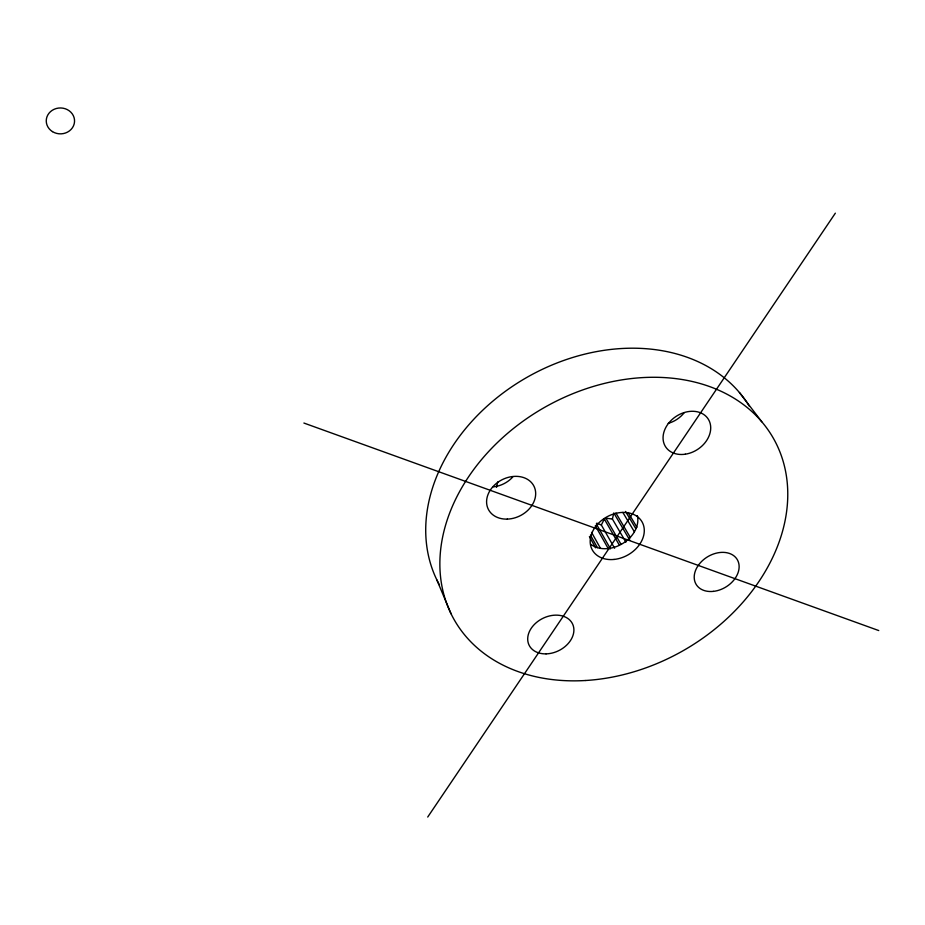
<?xml version="1.0" encoding="UTF-8"?>
<svg xmlns="http://www.w3.org/2000/svg" width="925" height="925" viewBox="0 0 925 925"><rect width="100%" height="100%" fill="white"/><g stroke="black" fill="none" stroke-linecap="round" stroke-linejoin="round"><path stroke-width="1.39" d="M625.901 542.2L612.419 519.052L613.518 514.15M614.616 548.259L601.343 524.995L604.303 519.018A47.533 37.035 -29.7 0 0 605.91 518.162L612.419 519.052M427.72 817.041L835.344 213.178M303.897 423.037L878.75 630.561M596.752 523.145L601.343 524.995M739.41 392.524L761.761 421.742M628.133 512.543L636.967 527.296M625.52 511.444L635.799 528.661M622.849 512.427L634.377 531.817M615.934 513.028L630.468 537.726M613.795 512.936L629.752 540.131M605.91 518.162L620.976 544.224M604.303 519.018L619.322 545.102M596.313 523.932L610.454 548.86M595.295 525.724L608.696 549.415M591.572 532.407L600.51 548.386M590.451 535.136L597.423 547.635M589.398 536.569L595.654 547.831M436.889 579.963L451.065 613.795M496.528 487.325A97.009 75.63 -29.7 0 1 497.789 481.902M439.514 585.028A178.883 138.438 -29.7 0 1 525.874 377.967A178.883 138.438 -29.7 0 1 749.319 406.179M684.153 412.77A24.767 19.46 -33.7 0 1 668.22 423.349M512.739 477.011A24.906 19.887 -27 0 1 493.337 486.851M637.348 515.63A28.317 21.668 -29.6 0 1 622.814 543.438A28.317 21.668 -29.6 0 1 590.763 544.27M585.224 680.522A183.578 139.999 -29.6 0 0 776.722 444.647A183.578 139.999 -29.6 0 0 479.52 462.038A183.578 139.999 -29.6 0 0 585.224 680.522M507.305 519.11A25.576 20.153 -27.1 0 0 534.049 486.377A25.576 20.153 -27.1 0 0 492.042 487.718A25.576 20.153 -27.1 0 0 507.305 519.11M685.298 454.198A25.426 19.703 -33.5 0 0 708.272 419.129A25.426 19.703 -33.5 0 0 667.087 425.327A25.426 19.703 -33.5 0 0 685.298 454.198M713.383 591.376A24.004 17.656 -31.4 0 0 737.56 560.134A24.004 17.656 -31.4 0 0 699.069 564.319A24.004 17.656 -31.4 0 0 713.383 591.376M546.051 653.871A24.189 18.003 -26.3 0 0 572.748 624.363A24.189 18.003 -26.3 0 0 533.598 625.265A24.189 18.003 -26.3 0 0 546.051 653.871M614.05 559.44A28.559 21.749 -29.6 0 0 642.1 521.954A28.559 21.749 -29.6 0 0 595.55 526.626A28.559 21.749 -29.6 0 0 614.05 559.44M52.482 131.627A14.152 12.95 0.7 0 0 74.52 121.846A14.152 12.95 0.7 0 0 54.205 109.254A14.152 12.95 0.7 0 0 52.482 131.627"/></g></svg>
